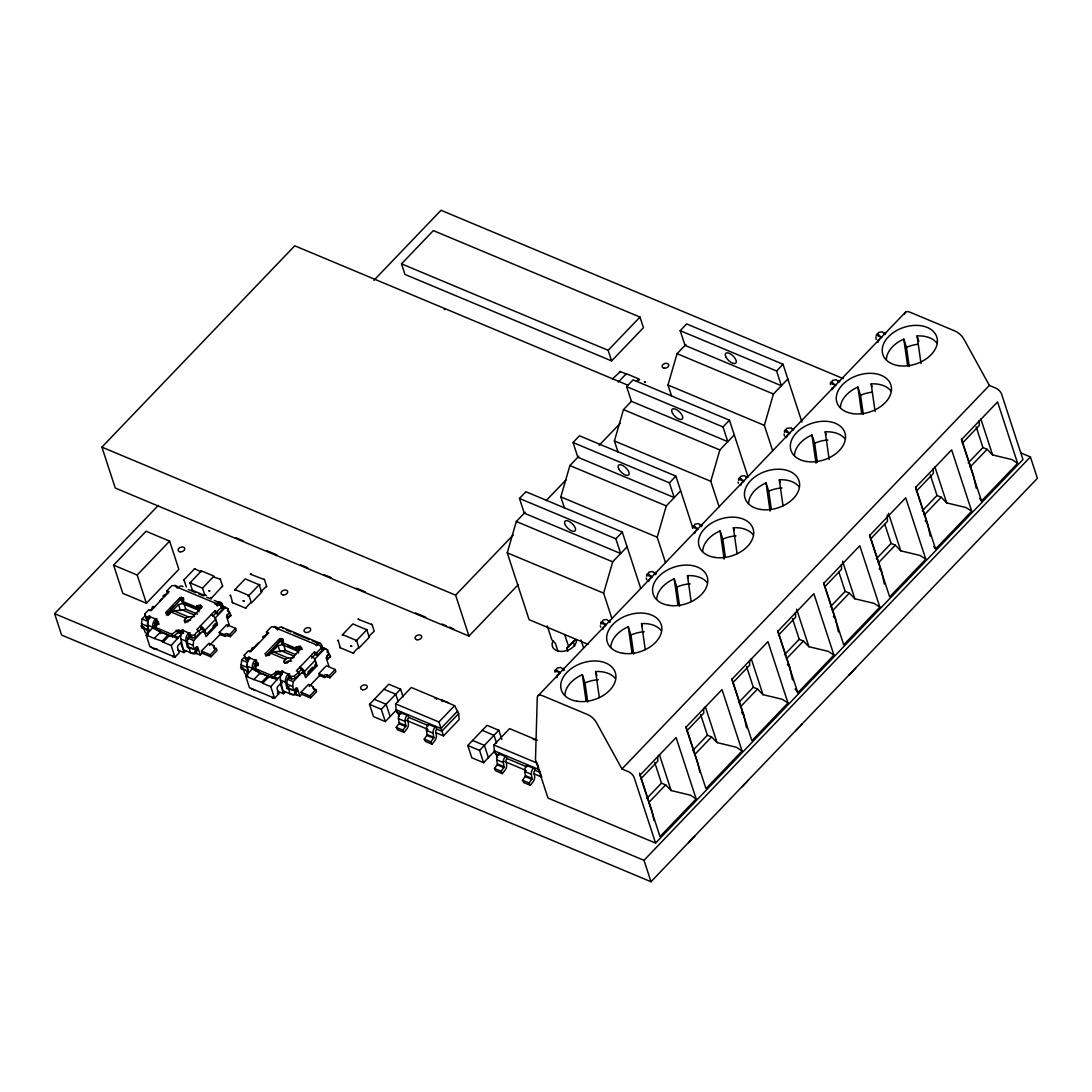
<?xml version="1.0" encoding="UTF-8"?>
<svg xmlns="http://www.w3.org/2000/svg" width="1092" height="1092" viewBox="0 0 1092 1092"><rect width="100%" height="100%" fill="white"/><g stroke="black" fill="none" stroke-linecap="round" stroke-linejoin="round"><path stroke-width="1.5" d="M875.866 337.005L876.234 339.503M250.696 602.716L245.523 608.121L232.582 602.702L230.48 595.017L229.962 595.672M556.62 677.354L556.906 675.306L556.743 677.722M832.172 389.694L832.459 387.646L832.213 389.066M878.091 341.755L878.377 339.708L878.159 342.014M401.173 711.902L400.491 712.612A4.887 2.812 -67.3 0 0 398.471 718.659L399.208 723.286L396.205 727.368L397.433 729.715L404.054 732.486L406.743 729.087A4.887 2.812 -67.3 0 0 408.353 723.505L407.616 719.328L408.695 717.403L407.807 714.673L407.125 715.397A4.887 2.812 -67.3 0 0 405.105 721.443L405.828 726.057L402.839 730.138L404.054 732.486M429.183 723.614L428.487 724.337A4.887 2.812 -67.3 0 0 426.467 730.384L427.204 735.012L424.215 739.079L425.43 741.441L432.063 744.212L434.739 740.799A4.887 2.812 -67.3 0 0 436.363 735.23L435.612 731.039L436.704 729.115L435.804 726.398L435.121 727.108A4.887 2.812 -67.3 0 0 433.101 733.155L433.838 737.783L430.835 741.864L432.063 744.212M499.44 753.016L498.757 753.739A4.887 2.812 -67.3 0 0 496.723 759.786L497.461 764.414L494.471 768.481L495.686 770.843L502.32 773.614L505.009 770.201A4.887 2.812 -67.3 0 0 506.62 764.632L505.869 760.442L506.961 758.517L506.074 755.801L505.391 756.51A4.887 2.812 -67.3 0 0 503.357 762.557L504.095 767.185L501.105 771.266L502.32 773.614M527.436 764.741L526.753 765.451A4.887 2.812 -67.3 0 0 524.733 771.498L525.47 776.125L522.467 780.207L523.696 782.554L530.316 785.325L533.005 781.927A4.887 2.812 -67.3 0 0 534.63 776.344L533.879 772.167L534.971 770.242L534.07 767.512L533.387 768.222A4.887 2.812 -67.3 0 0 531.367 774.283L532.104 778.896L529.101 782.978L530.316 785.325M563.677 670.488L564.032 668.55L905.678 311.984M609.964 620.611L609.568 620.338A5.869 1.979 -56.8 0 1 609.705 622.099L609.595 622.536M885.489 333.087L885.107 332.678A5.869 1.979 -56.8 0 1 885.257 334.439L885.503 332.951M142.083 618.959L147.98 621.43L147.406 626.235L148.703 630.193L142.806 627.723L141.51 623.764L142.083 618.959L145.468 615.424M214.237 648.088L213.827 645.7L208.913 643.297L201.433 651.091L202.102 653.139L200.3 655.023L197.625 646.846L194.39 649.303L188.493 646.846L187.196 642.888L187.769 638.083L189.79 635.981L189.407 637.291M194.39 649.303L193.093 645.358L193.666 640.554L203.822 629.947L201.174 628.405L200.368 625.948A4.491 2.034 43.8 0 1 204.791 630.507L205.733 633.142A2.935 1.693 -67.3 0 0 207.985 632.841L215.206 625.293A2.935 1.693 -67.3 0 0 216.462 621.949L216.352 621.362M247.379 664.141L246.983 667.348L248.28 671.307L242.383 668.836L241.1 664.878L241.673 660.073L245.058 656.538M313.677 689.571A1.952 1.324 -18.1 0 1 313.814 689.202L313.404 686.813L308.49 684.411L301.023 692.205L301.692 694.253L299.877 696.136L297.201 687.96L293.966 690.417L288.07 687.96L286.786 684.002L287.36 679.197L289.366 677.095L288.998 678.405M293.966 690.417L292.67 686.458L293.257 681.667L303.399 671.061L300.764 669.519L299.959 667.062A4.491 2.034 43.8 0 1 304.368 671.607L305.323 674.255A2.935 1.693 -67.3 0 0 307.562 673.955L314.796 666.407A2.935 1.693 -67.3 0 0 316.038 663.062L315.929 662.475M200.832 570.952L201.174 571.839L194.581 568.782L184.002 579.838L186.35 587.046M194.581 568.782L195.263 568.618M192.67 589.694L192.26 589.666M211.834 597.706L210.906 597.665L211.834 597.706L222.604 585.995L220.229 579.183L213.691 577.081L214.414 576.644M246.205 607.957L245.523 608.121M261.875 591.591L260.947 591.536L266.625 586.172L264.496 579.647L250.341 574.174L251.064 573.737M353.822 652.989C351.31 654.613 360.032 645.631 358.381 648.225M369.492 636.622L368.577 636.581L374.242 631.203L372.113 624.692L357.958 619.219L358.681 618.768M619.437 371.594L620.365 371.649L612.38 378.965M609.705 622.099L609.868 621.184M655.528 574.597L655.787 573.232M701.446 526.658L701.555 526.221A5.869 1.979 -56.8 0 0 701.637 525.716M181.613 641.796L178.365 645.195A1.952 1.133 -67.3 0 0 177.6 647.815L179.211 652.729L174.993 657.138L149.932 646.655L146.151 635.053L157.698 622.058M174.993 657.138L171.198 645.536L182.76 632.541C180.139 630.876 183.743 628.35 183.429 630.712A6.456 3.726 -67.3 0 0 180.808 638.957L183.115 648.675A1.952 0.996 47.5 0 0 184.794 650.368L193.202 653.821L196.956 653.63L200.3 655.023M281.204 682.909L277.941 686.308A1.952 1.133 -67.3 0 0 277.177 688.929L278.788 693.843L274.57 698.252L249.508 687.755L245.727 676.166L257.289 663.172M274.57 698.252L270.775 686.65L282.337 673.655C279.716 671.99 283.333 669.464 283.005 671.826A6.456 3.726 -67.3 0 0 280.385 680.07L282.691 689.789A1.952 0.996 47.5 0 0 284.37 691.482L292.779 694.935L296.533 694.744L299.877 696.136M588.165 644.376L529.088 619.655L507.248 552.825L516.325 521.498L525.184 512.244M564.468 508.026L560.824 496.887L569.901 465.561L578.76 456.306M618.045 452.102L614.4 440.963L623.477 409.623L631.231 401.528M611.943 618.618L603.63 593.161L612.708 561.82L627.108 546.792M671.621 396.164L667.976 385.026L677.054 353.685L685.926 344.444M665.533 562.68L657.207 537.223L666.284 505.896L680.685 490.854M719.109 506.743L710.783 481.299L719.86 449.959L734.261 434.916M772.686 450.819L764.359 425.361L773.436 394.021L787.851 378.992M538.288 695.522L558.422 674.487L559.268 672.14L556.756 671.689L557.835 670.911L555.555 670.515L555.896 669.533A5.869 3.085 27.4 0 0 555.036 672.235M604.354 626.535L605.2 624.187L602.675 623.75L603.767 622.972L601.487 622.577L601.815 621.594A5.869 3.085 27.4 0 0 600.955 624.296M650.272 578.596L651.119 576.248L648.607 575.812L649.685 575.034L647.406 574.638L647.747 573.641A5.869 3.085 27.4 0 0 646.873 576.358M696.205 530.657L697.037 528.31L694.526 527.859L695.604 527.081L693.338 526.685L693.666 525.702A5.869 3.085 27.4 0 0 692.806 528.405M742.123 482.705L742.969 480.357L740.444 479.92L741.536 479.142L739.257 478.746L739.598 477.764A5.869 3.085 27.4 0 0 738.724 480.466M788.042 434.766L788.888 432.418L786.377 431.982L787.455 431.203L785.189 430.808L785.517 429.811A5.869 3.085 27.4 0 0 784.657 432.528M833.974 386.827L834.82 384.48L832.295 384.029L833.387 383.251L831.108 382.855L831.435 381.872A5.869 3.085 27.4 0 0 830.575 384.575M879.893 338.875L880.739 336.527L878.227 336.09L879.306 335.312L877.026 334.916L877.367 333.934A5.869 3.085 27.4 0 0 876.275 335.776M220.475 579.47L219.997 578.978M232.091 602.197L232.582 602.702M264.496 579.647L264.005 579.142M337.578 640.717L338.111 640.062L340.199 647.733L353.139 653.153M339.721 647.228L340.199 647.733M372.113 624.692L371.621 624.187M602.934 628.064L602.538 629.415L603.548 627.313M648.866 580.125L648.471 581.476L649.467 579.374M694.785 532.186L694.389 533.524L695.386 531.422M740.704 484.234L740.321 485.585L741.318 483.483M786.636 436.295L786.24 437.646L787.236 435.544M564.032 668.55L558.422 674.487M647.624 575.32L648.675 574.474A5.869 2.061 58.6 0 1 649.262 572.058L652.688 571.525L654.313 572.918L655.883 572.672M693.557 527.368L694.594 526.535A5.869 2.061 58.6 0 1 695.195 524.105L698.621 523.587L700.231 524.979L701.815 524.72M739.475 479.429L740.526 478.596A5.869 2.061 58.6 0 1 741.113 476.167L744.539 475.648L746.164 477.027L747.733 476.781M148.335 635.107L144.99 632.063L143.721 627.75L149.113 631.381L147.652 625.074A6.456 3.726 -67.3 0 1 150.273 616.83L149.686 615.82L147.857 617.185L148.662 619.642L146.451 618.714L144.649 614.086L148.867 609.677L151.078 610.605L169.151 591.727L166.939 590.799L171.758 585.762L175.184 585.435L177.395 586.363L176.918 587.933L178.255 587.605A6.456 3.726 -67.3 0 1 183.033 586.677M247.911 676.221L244.567 673.177L243.298 668.85L248.689 672.495L247.229 666.188A6.456 3.726 -67.3 0 1 249.85 657.944L249.263 656.934L247.434 658.299L248.239 660.756L246.028 659.827L244.226 655.2L248.444 650.791L250.655 651.719L268.728 632.841L266.516 631.913L271.348 626.876L274.761 626.549L276.972 627.477L277.777 629.934M283.292 641.4L282.487 638.957L279.675 638.656L265.22 653.753L266.817 655.309A1.952 1.324 -18.1 0 0 269.506 654.668M323.259 648.73L321.498 644.703A6.456 3.726 -67.3 0 0 316.161 644.758L316.298 645.686L318.236 644.744L320.447 645.672L322.249 650.3L317.431 655.337L315.219 654.408L314.414 651.965L296.341 670.829L298.553 671.757L299.358 674.214L295.127 678.623L291.714 678.951L289.503 678.023L288.165 673.982L283.005 671.826M155.569 627.463L171.772 634.247L176.877 630.671A1.952 1.324 -18.1 0 1 179.225 630.316L181.013 631.067L181.818 633.524L180.03 632.773A1.952 1.324 -18.1 0 0 177.682 633.128L172.577 636.704L156.361 629.92L155.569 627.463L158.272 622.89A1.952 1.324 -18.1 0 0 157.767 621.334L155.965 620.584L157.057 618.905L155.433 618.987A6.456 3.726 -67.3 0 0 152.812 627.245L147.652 625.074M255.146 668.577L271.362 675.361L276.453 671.785A1.952 1.324 -18.1 0 1 278.801 671.43L280.603 672.181L281.395 674.638L279.607 673.887A1.952 1.324 -18.1 0 0 277.259 674.242L272.154 677.818L255.951 671.034L255.146 668.577L257.862 664.004A1.952 1.324 -18.1 0 0 257.343 662.448L255.542 661.697L256.634 660.018L255.009 660.1A6.456 3.726 -67.3 0 0 252.388 668.359L247.229 666.188M195.632 652.552L194.895 649.167L196.369 646.901L197.092 650.286L195.632 652.552A1.952 1.256 33 0 1 194.199 653.344L190.295 652.675L189.257 648.184L187.428 647.419L185.968 641.113A6.456 3.726 -67.3 0 1 188.588 632.869L190.213 632.787L189.121 634.452L191.332 635.38L194.745 635.053C195.222 631.736 204.067 628.815 201.174 628.405M194.199 653.344L195.659 651.078M195.605 652.183L197.065 649.917M295.209 693.666L294.485 690.28L295.946 688.015L296.683 691.4L295.209 693.666A1.952 1.256 33 0 1 293.775 694.457L289.871 693.775L288.834 689.298L287.019 688.533L285.544 682.227A6.456 3.726 -67.3 0 1 288.165 673.982L289.79 673.9L288.711 675.566L290.909 676.494L294.335 676.166L301.16 669.765M295.181 693.297L296.655 691.031M557.016 676.016L557.616 675.252M832.554 388.356L833.169 387.605M878.487 340.404L879.087 339.653M173.437 655.951L172.782 656.92L173.519 656.51M273.014 697.065L272.358 698.034L273.096 697.624M518.359 584.507L468.973 636.063L115.274 488.042L101.897 447.133L294.758 245.796L628.023 385.258M1020.965 452.975L1030.398 456.92L1037.4 478.323L650.996 881.722L61.602 635.08L54.6 613.677L158.272 505.446M373.86 280.385L441.004 210.278L843.365 378.651M401.515 263.841L433.347 230.603L639.98 317.076L643.447 327.682L611.616 360.92L404.982 274.447L401.515 263.841L608.148 350.314L611.616 360.92M113.595 565.137L146.055 531.258L169.629 541.127L178.856 569.355L146.41 603.234L122.823 593.365L113.595 565.137L137.183 575.006L146.41 603.234M137.183 575.006L169.629 541.127M149.986 610.715L152.238 608.367M164.824 595.236L167.076 592.874M159.923 600.614L162.094 598.348M189.994 582.855L201.447 570.898L213.964 576.139L202.525 588.097L204.968 595.59L192.438 590.349L189.994 582.855L202.525 588.097M180.098 597.542L180.903 599.999L183.715 600.286L182.91 597.843L180.098 597.542L165.629 612.639L167.24 614.195A1.952 1.324 -18.1 0 0 169.915 613.554M166.271 614.277L174.106 606.087M166.434 615.096L180.822 599.085M167.963 615.506L178.487 604.518L183.852 603.234L198.58 609.404L198.949 611.902M197.393 609.718L196.587 607.261L197.911 605.883A1.952 1.324 -18.1 0 1 200.6 605.241L201.406 607.698A1.952 1.324 -18.1 0 0 198.717 608.34L197.393 609.718L182.651 603.548L181.859 601.091L183.183 599.713A1.952 1.324 -18.1 0 0 182.91 597.843M146.151 635.053L154.245 638.451L160.797 631.79L152.771 628.132M154.245 638.451L162.135 641.154L168.154 634.861L169.861 636.172L172.318 634.848M162.135 641.154L163.09 642.151L169.124 635.858M200.6 605.241L202.211 606.797L187.742 621.894L184.93 621.594A1.952 1.324 -18.1 0 1 184.657 619.724L186.022 618.29A5.474 3.153 -67.3 0 1 188.493 616.925L194.472 616.489M185.053 622.89A1.952 1.324 -18.1 0 1 185.463 622.181L187.715 620.256L190.636 620.051M181.013 631.067L181.955 630.084M223.683 607.616L221.908 603.589A6.456 3.726 -67.3 0 0 216.585 603.644L216.707 604.586L218.659 603.63L220.871 604.558L222.672 609.186L217.854 614.223L217.049 611.766L214.837 610.851L196.765 629.715L198.962 630.644L199.768 633.101L195.55 637.51L192.137 637.837L189.926 636.909L190.868 635.94M212.926 616.134L215.643 613.294L214.837 610.851M217.049 611.766L221.867 606.742M227.423 626.712L229.224 624.829L226.549 616.639L229.347 612.817L228.051 608.858L225.43 607.398L215.274 617.99L217.458 624.679L206.006 636.636L203.822 629.947M204.791 630.507L215.643 619.178A4.491 2.034 43.8 0 0 211.22 614.619M177.764 649.999L184.016 652.62L185.831 650.736M212.954 626.139L215.247 623.75L217.458 624.679M248.949 595.454L259.186 584.752L245.195 578.897L234.944 589.584L248.949 595.454L251.392 602.948L261.643 592.26L259.186 584.752M219.274 632.473L226.754 624.665L235.599 628.364L236.268 630.412L230.235 636.704L228.023 635.776A1.952 1.324 -18.1 0 0 225.348 636.418L219.942 634.52L219.274 632.473L224.433 634.629L225.348 636.418M209.582 645.345L219.942 634.52M216.312 648.498L216.98 650.545L210.947 656.838L210.278 654.79L216.312 648.498L214.1 647.583A1.952 1.324 -18.1 0 1 213.827 645.7M230.235 636.704L229.566 634.657L235.599 628.364M249.563 651.828L251.829 649.481M263.268 637.523L267.786 632.814M258.408 642.86L251.911 649.658A4.491 2.034 43.8 0 1 254.272 647.938M276.972 627.477L276.208 628.801L277.846 628.719A6.456 3.726 -67.3 0 1 283.183 628.664M267.199 654.913L280.398 640.199L283.524 641.509M281.013 638.329L281.818 640.786L280.48 641.113L266.011 656.21L265.22 653.753M268.714 655.405L278.064 645.631L283.429 644.348L285.381 650.341L295.7 654.654M296.969 650.832L296.178 648.375L297.502 646.996A1.952 1.324 -18.1 0 1 300.177 646.355L300.983 648.812A1.952 1.324 -18.1 0 0 298.307 649.453L296.969 650.832L282.241 644.662L281.436 642.205L282.76 640.827A1.952 1.324 -18.1 0 0 282.487 638.957M245.727 676.166L253.835 679.565L260.374 672.89L259.118 672.959L258.627 670.406M253.835 679.565L261.711 682.268L267.745 675.975L277.409 679.729M261.711 682.268L262.681 683.264L268.7 676.972M300.177 646.355L301.788 647.911L287.319 663.008L284.507 662.707A1.952 1.324 -18.1 0 1 284.234 660.837L285.613 659.404A5.474 3.153 -67.3 0 1 288.07 658.039L294.048 657.602M274.57 675.32L276.986 672.795L281.395 674.638M280.603 672.181L281.531 671.198M282.378 682.568L280.576 684.466L283.606 693.734L285.408 691.85M311.602 658.189L315.219 654.408M317.431 655.337L316.625 652.88L321.457 647.856M608.148 350.314L639.98 317.076M328.815 665.943L326.139 657.753L328.924 653.931L327.627 649.972L325.007 648.512L314.851 659.104L317.035 665.792L305.583 677.75L303.399 671.061M304.368 671.607L315.219 660.291A4.491 2.034 43.8 0 0 310.797 655.732M307.958 672.03L312.544 667.253M318.864 673.587L326.331 665.779L335.176 669.478L335.845 671.525L329.811 677.818L327.6 676.89A1.952 1.324 -18.1 0 0 324.925 677.531L319.533 675.634L318.864 673.587L324.024 675.743L324.925 677.531M309.159 686.445L319.533 675.634M356.565 640.485L366.816 629.784L352.812 623.928L342.56 634.629L356.565 640.485L359.022 647.993L369.26 637.291L366.816 629.784M315.888 689.612L316.557 691.659L310.524 697.952L309.869 695.904L315.888 689.612L313.677 688.697A1.952 1.324 -18.1 0 1 313.404 686.813M329.811 677.818L329.142 675.771L335.176 669.478M618.29 382.077L626.303 373.71L638.834 378.951L636.54 381.34M519.464 498.457L615.847 538.793L620.665 553.521L524.283 513.185L519.464 498.457L525.907 491.728L622.29 532.063L640.69 588.342M573.041 442.519L669.423 482.855L674.242 497.583L577.859 457.248L573.041 442.519L579.497 435.79L675.88 476.126L692.71 527.613M626.617 386.595L723 426.931L727.818 441.659L631.435 401.324L626.617 386.595L633.073 379.866L729.456 420.188L747.856 476.481M680.193 330.658L776.589 370.993L781.394 385.722L685.012 345.386L680.193 330.658L686.65 323.928L783.032 364.264L801.951 422.14M468.973 636.063L455.596 595.154L513.226 534.998M546.15 500.614L566.147 479.757M599.071 445.372L620.242 423.273M396.56 709.827L385.312 721.566L373.519 716.639L369.505 704.354L388.793 684.22L400.587 689.161L403.098 696.832M385.312 721.566L381.299 709.295L400.587 689.161M399.358 716.448L396.096 709.773L395.604 703.862L411.274 687.496L454.6 705.637L458.667 713.636L459.145 719.546L443.475 735.899L435.749 732.664M443.475 735.899L438.929 721.989L454.6 705.637M615.847 538.793L622.29 532.063M669.423 482.855L675.88 476.126M723 426.931L729.456 420.188M776.589 370.993L783.032 364.264M457.766 710.906L440.895 728.528L396.096 709.773M458.667 713.636L441.782 731.244L436.704 729.115M494.826 750.941L483.579 762.694L471.785 757.752L467.772 745.481L487.059 725.347L498.853 730.275L501.856 739.489M566.693 648.17L575.102 640.008L566.693 648.17L567.744 651.392M483.579 762.694L479.565 750.409L498.853 730.275M497.624 757.575L494.362 750.887L493.871 744.976L509.541 728.623L537.387 740.28M621.962 768.973L989.352 385.421L995.822 388.138A5.869 2.662 43.8 0 1 1001.582 394.075L1022.972 459.541L655.582 843.079L547.993 798.061L535.49 759.786L537.264 697.57A9.773 4.436 43.8 0 1 542.724 695.795L587.728 714.618A9.773 4.436 43.8 0 1 596.491 722.645L621.962 768.973L628.432 771.675A5.869 2.662 43.8 0 1 634.179 777.613L655.582 843.079M640.854 778.801L657.862 761.042L657.657 756.251M686.772 730.862L703.794 713.09L703.589 708.312M732.691 682.909L749.713 665.151L749.508 660.373M778.623 634.971L795.645 617.212L795.44 612.421M824.542 587.032L841.563 569.26L841.359 564.482M870.474 539.079L887.482 521.321L887.223 514.946M916.393 491.141L933.414 473.382L933.21 468.591M962.325 443.202L979.333 425.43L979.128 420.652M646.723 798.539L661.465 783.141L654.709 762.462M692.642 750.6L707.384 735.203L700.627 714.523M738.561 702.647L753.316 687.264L746.559 666.57M784.493 654.709L799.235 639.311L792.478 618.632M830.411 606.77L845.167 591.373L838.929 572.276M876.344 558.831L891.086 543.434L884.848 524.337M922.262 510.879L937.018 495.481L930.247 474.802M968.194 462.94L982.937 447.543L976.18 426.863M648.648 802.661L665.67 784.902L671.13 790.54L690.403 795.167L696.15 798.894L660.032 836.595L639.98 775.224L676.098 737.523L696.15 798.894M694.567 754.722L711.588 736.963L717.062 742.601L736.322 747.215L742.082 750.941L705.964 788.656L685.899 727.286L722.017 689.584L742.082 750.941M740.499 706.783L757.52 689.011L762.98 694.662L782.254 699.276L788.001 703.002L751.883 740.704L731.831 679.347L767.949 641.632L788.001 703.002M786.417 658.831L803.439 641.072L808.913 646.71L828.173 651.337L833.933 655.063L797.815 692.765L795.112 688.861M832.35 610.892L849.358 593.133L854.831 598.771L874.091 603.385L879.852 607.125L843.734 644.826L823.682 583.456L859.8 545.754L879.852 607.125M878.268 562.953L895.29 545.181L900.763 550.832L920.024 555.446L925.784 559.172L889.666 596.887L869.601 535.517L905.718 497.802L925.784 559.172M924.201 515.014L941.208 497.242L946.682 502.893L965.942 507.507L971.703 511.233L935.585 548.935L933.783 546.341M970.119 467.062L987.141 449.303L992.601 454.941L1011.874 459.568L1017.621 463.295L981.503 500.996L979.715 498.389M650.996 881.722L643.993 860.319L1030.398 456.92M688.52 842.655L694.976 835.912M742.11 786.718L748.552 779.988M795.686 730.78L802.129 724.051M849.262 674.842L855.705 668.113M224.433 634.629L225.034 634.07A1.952 1.324 -18.1 0 1 227.354 633.742L229.566 634.657M324.024 675.743L324.624 675.184A1.952 1.324 -18.1 0 1 326.931 674.842L329.142 675.771M287.019 688.533L289.243 686.486M877.245 335.599L878.296 334.766A5.869 2.061 58.6 0 1 878.896 332.337L882.322 331.818L884.274 333.702L885.435 333.101M831.326 383.551L832.377 382.705A5.869 2.061 58.6 0 1 832.964 380.275L836.39 379.757L838.356 381.654L839.502 381.04M785.394 431.49L786.445 430.644A5.869 2.061 58.6 0 1 787.045 428.228L791.427 427.928L792.423 429.593L793.256 428.569A5.869 1.979 -56.8 0 1 793.488 429.825M601.706 623.259L602.757 622.426A5.869 2.061 58.6 0 1 603.344 619.997L606.77 619.478L608.735 621.362L609.882 620.761M555.773 671.198L556.824 670.365A5.869 2.061 58.6 0 1 557.425 667.935L560.851 667.417L562.803 669.314L563.963 668.7M227.3 610.756L229.73 612.803L227.013 614.905L228.269 617.976L227.573 617.772M228.146 617.471L230.849 615.383L229.73 612.803M228.242 617.758L230.849 615.383M327.504 655.309L329.306 653.917L326.89 651.869M329.306 653.917L330.439 656.483L327.15 658.885L327.777 659.186L326.604 656.019M327.832 658.872L330.439 656.483M150 618.4L148.799 616.216M156.634 621.171L156.224 621.444A2.935 1.693 -67.3 0 0 155.037 625.197M249.577 659.513L248.375 657.329M256.21 662.284L255.815 662.557A2.935 1.693 -67.3 0 0 254.613 666.311M625.934 373.983L626.03 374.652M157.111 649.126L153.945 649.044L151.406 647.269M197.597 614.168L185.804 609.227L180.453 610.51L178.487 604.518M189.79 635.053L190.731 634.998M285.381 650.341L280.03 651.624L278.064 645.631M289.858 676.044L288.97 676.426A2.935 1.693 -67.3 0 0 287.715 679.593M186.022 618.29L171.294 612.121A5.474 3.153 -67.3 0 1 173.751 610.756L182.719 610.1L194.512 615.042M285.613 659.404L270.871 653.234A5.474 3.153 -67.3 0 1 273.328 651.869L282.309 651.214L294.089 656.155M291.687 661.056L287.292 661.37L285.039 663.294L284.234 660.837M184.002 579.838L183.797 580.507M266.434 586.841L266.625 586.172M222.413 586.663L222.604 585.995M255.255 690.553L250.983 688.383M189.257 648.184L194.895 649.167M288.834 689.298L294.485 690.28M177.409 631.681L181.818 633.524M982.937 447.543L987.141 449.303M677.054 353.685L773.436 394.021M937.018 495.481L941.208 497.242M667.976 385.026L764.359 425.361M620.12 371.43L625.689 373.764M623.477 409.623L719.86 449.959M891.086 543.434L895.29 545.181M614.4 440.963L710.783 481.299M569.901 465.561L666.284 505.896M845.167 591.373L849.358 593.133M560.824 496.887L657.207 537.223M799.235 639.311L803.439 641.072M516.325 521.498L612.708 561.82M507.248 552.825L603.63 593.161M753.316 687.264L757.52 689.011M101.897 447.133L455.596 595.154M235.831 537.742L243.038 540.745M266.748 550.668L276.836 554.9M300.546 564.823L307.753 567.826M324.256 574.733L331.463 577.75M356.606 588.274L365.26 591.891M415.561 612.953L425.648 617.171M442.151 624.078L446.478 625.88M449.358 627.095L453.685 628.896M707.384 735.203L711.588 736.963M661.465 783.141L665.67 784.902M281.859 627.245L320.174 643.284M286.24 629.947L290.841 631.872M293.912 633.155L309.227 639.571M312.298 640.854L316.898 642.779M188.193 589.475L195.864 592.683M198.921 593.966L203.522 595.891M206.593 597.174L211.179 599.098M214.25 600.382L221.908 603.589M273.423 626.917L316.161 644.758M320.584 646.655L325.007 648.512M321.731 647.501L327.627 649.972M175.321 586.431L216.585 603.644L217.376 606.101M225.43 607.398L219.533 604.927L222.154 606.388M223.628 607.015L228.051 608.858M214.96 603.903L218.291 605.418M442.028 699.999L448.662 702.784M314.414 651.965L316.625 652.88M296.055 646.737L302.457 649.426M215.643 613.294L217.854 614.223M196.464 605.637L201.16 607.589M297.843 648.088L300.969 649.399M281.436 642.205L296.178 648.375M181.859 601.091L196.587 607.261M287.851 646.205L298.171 650.518L298.525 653.016M383.975 689.257L395.768 694.198L398.266 701.869M482.241 730.384L494.021 735.312L496.532 742.983M314.824 664.864L317.035 665.792M273.328 651.869L288.07 658.039M173.751 610.756L188.493 616.925M395.604 703.862L438.929 721.989M493.871 744.976L537.196 763.117L538.67 768.004M374.324 699.33L386.118 704.258L390.131 716.529M472.59 740.444L484.384 745.386L488.397 757.657M494.362 750.887L539.161 769.642L541.741 777.026L534.002 773.791M400.491 712.612L407.125 715.397M428.487 724.337L435.121 727.108M498.757 753.739L505.391 756.51M526.753 765.451L533.387 768.222M302.429 672.686L305.077 673.791M396.983 712.503L400.791 714.1M408.695 717.403L428.542 725.702M495.249 753.616L499.058 755.214M506.961 758.517L526.808 766.83M534.971 770.242L540.049 772.372M302.661 673.15L305.323 674.255M203.085 632.036L205.733 633.142M369.505 704.354L381.299 709.295M467.772 745.481L479.565 750.409M406.347 720.365L428.009 729.429M504.6 761.479L526.262 770.543M398.471 718.659L405.105 721.443M426.467 730.384L433.101 733.155M496.723 759.786L503.357 762.557M524.733 771.498L531.367 774.283M249.85 657.944L255.009 660.1L256.347 664.154L258.149 664.905L257.343 662.448M150.273 616.83L155.433 618.987L156.77 623.041L158.558 623.791A1.952 1.324 -18.1 0 1 159.077 624.174M183.429 630.712L188.588 632.869L189.926 636.909M244.226 655.2L245.222 657.384L247.434 658.299M144.649 614.086L145.645 616.27L147.857 617.185M399.222 722.849L405.855 725.62M427.218 734.561L433.852 737.332M497.474 763.963L504.108 766.734M525.484 775.675L532.118 778.459M275.594 671.321L281.722 673.887M176.017 630.207L183.674 633.415M399.03 723.75L405.664 726.535M427.027 735.476L433.66 738.247M497.297 764.878L503.917 767.649M525.293 776.589L531.927 779.374M253.794 663.663L258.381 665.588M154.218 622.563L157.275 623.832M241.673 660.073L247.57 662.544M287.36 679.197L293.257 681.667M187.769 638.083L193.666 640.554M396.205 727.368L402.839 730.138M424.215 739.079L430.835 741.864M494.471 768.481L501.105 771.266M522.467 780.207L529.101 782.978M252.73 667.935L255.678 669.178M273.369 676.576L277.791 678.419M153.153 626.822L156.101 628.064M173.792 635.462L178.214 637.305M280.385 680.07L285.544 682.227M180.808 638.957L185.968 641.113M252.361 669.246L258.981 672.03M171.198 635.844L177.832 638.615M241.1 664.878L246.983 667.348M286.786 684.002L292.67 686.458M141.51 623.764L147.406 626.235M187.196 642.888L193.093 645.358M243.543 668.154L240.595 666.925L241.264 668.973L244.212 670.201M301.023 692.205L309.869 695.904M143.967 627.04L141.018 625.812L141.687 627.859L144.635 629.088M201.433 651.091L210.278 654.79M301.692 694.253L310.524 697.952M202.102 653.139L210.947 656.838M262.681 683.264L270.775 686.65M163.09 642.151L171.198 645.536M277.341 691.113L283.606 693.734M277.313 693.229L278.788 693.843M54.6 613.677L643.993 860.319M881.817 337.278L880.739 336.527L880.821 338.083M835.885 385.217L834.82 384.48L834.902 386.036M789.966 433.155L788.888 432.418L788.984 433.974M744.034 481.108L742.969 480.357L743.051 481.913M698.116 529.047L697.037 528.31L697.133 529.866M652.183 576.986L651.119 576.248L651.201 577.804M606.265 624.938L605.2 624.187L605.282 625.743M560.346 672.877L559.268 672.14L559.363 673.696M329.852 656.783L330.535 656.783M230.275 615.683L230.958 615.67M925.211 520.761L927.395 523.027L930.275 536.063M879.278 568.7L881.476 570.966L884.343 584.002M833.36 616.652L835.544 618.905L838.424 631.94M787.441 664.591L789.625 666.843L792.492 679.893M741.509 712.53L743.693 714.796L746.573 727.832M300.764 669.519L301.501 670.119M839.571 381.026L839.188 380.63A5.869 1.979 -56.8 0 1 839.407 381.886M747.72 476.917L747.337 476.508A5.869 1.979 -56.8 0 1 747.542 477.027M701.801 524.856L701.405 524.46A5.869 1.979 -56.8 0 1 701.624 524.965M655.869 572.809L655.487 572.399A5.869 1.979 -56.8 0 1 655.637 574.16M564.018 668.686L563.636 668.29A5.869 1.979 -56.8 0 1 563.786 670.051M989.352 385.421L963.881 339.107A9.773 4.436 43.8 0 0 955.118 331.081L910.127 312.244A9.773 4.436 43.8 0 0 904.654 314.018M322.249 650.3L320.447 645.672M222.672 609.186L220.871 604.558M784.616 436.077L784.001 434.152M646.833 579.907L646.232 577.982M1017.621 463.295L997.569 401.924L961.451 439.626L981.503 500.996M980.834 418.946L992.601 454.941M961.561 439.08L973.327 475.075L976.193 488.11M936.909 343.038A27.382 18.605 -18.1 0 0 917.075 335.954L918.863 341.414M971.703 511.233L951.651 449.863L915.519 487.564L935.585 548.935M886.363 359.596A27.382 18.605 -18.1 0 1 903.807 339.134L906.483 347.311L909.226 366.448M934.916 466.885L946.682 502.893M915.628 487.018L927.395 523.027M890.99 390.977A27.382 18.605 -18.1 0 0 871.157 383.893L872.044 386.623M840.444 407.548A27.382 18.605 -18.1 0 1 857.889 387.073L860.564 395.249L863.308 414.387M888.478 513.267L900.763 550.832M869.71 534.971L881.476 570.966M845.058 438.929A27.382 18.605 -18.1 0 0 825.224 431.845L826.112 434.561M794.512 455.487A27.382 18.605 -18.1 0 1 811.97 435.012L814.646 443.202L817.376 462.325M842.56 561.206L854.831 598.771M823.778 582.91L835.544 618.905M799.139 486.868A27.382 18.605 -18.1 0 0 779.306 479.784L780.193 482.514M833.933 655.063L813.868 593.693L777.75 631.394L797.815 692.765M748.593 503.426A27.382 18.605 -18.1 0 1 766.038 482.964L768.713 491.141L771.252 508.817M796.628 609.159L808.913 646.71M777.859 630.848L789.625 666.843M753.207 534.807A27.382 18.605 -18.1 0 0 733.374 527.723L734.274 530.453M702.675 551.378A27.382 18.605 -18.1 0 1 720.119 530.903L722.795 539.079L725.32 556.77M751.214 658.667L762.98 694.662M731.94 678.801L743.693 714.796M707.288 582.759A27.382 18.605 -18.1 0 0 687.455 575.661L688.342 578.391M656.742 599.317A27.382 18.605 -18.1 0 1 674.187 578.842L676.863 587.032L679.606 606.156M705.296 706.606L717.062 742.601M686.008 726.74L697.774 762.735L699.931 772.522M661.356 630.698A27.382 18.605 -18.1 0 0 641.523 623.614L642.424 626.344M610.824 647.256A27.382 18.605 -18.1 0 1 628.269 626.781L630.944 634.971L633.674 654.108M659.377 754.545L671.13 790.54M639.571 773.122L651.856 810.673L654.012 820.461M615.438 678.637A27.382 18.605 -18.1 0 0 595.604 671.553L596.942 675.648M580.999 640.008L583.497 647.652M573.136 641.427L574.72 646.273M564.892 695.208A27.382 18.605 -18.1 0 1 582.336 674.733L585.012 682.909L587.755 702.047M564.66 634.493L568.659 646.737M558.053 651.514L555.418 643.447L551.747 639.653L547.242 625.88M326.931 674.842L327.6 676.89M297.502 646.996L298.307 649.453M294.335 676.166L295.127 678.623M279.675 638.656L280.48 641.113M290.909 676.494L291.714 678.951M295.645 692.014L296.533 694.744M266.516 631.913L267.322 634.37M278.801 671.43L279.607 673.887M276.453 671.785L277.259 674.242M271.362 675.361L272.154 677.818M245.222 657.384L246.028 659.827M227.354 633.742L228.023 635.776M214.1 647.583L214.769 649.617M197.911 605.883L198.717 608.34M194.745 635.053L195.55 637.51M183.852 603.234L185.804 609.227M181.436 597.215L182.241 599.672M191.332 635.38L192.137 637.837M196.069 650.9L196.956 653.63M184.657 619.724L185.463 622.181M166.939 590.799L167.745 593.256M179.225 630.316L180.03 632.773M176.877 630.671L177.682 633.128M180.985 643.352L184.016 652.62M171.772 634.247L172.577 636.704M157.767 621.334L158.558 623.791M159.76 630.412L160.742 633.415M145.645 616.27L146.451 618.714M738.069 482.091L738.451 483.333M600.3 625.921L600.682 627.163M246.874 671.744L247.57 674.72M147.297 630.63L147.98 633.619M917.075 335.954L921.034 363.622M903.807 339.134L907.616 365.724M871.157 383.893L875.115 411.561M857.889 387.073L861.697 413.677M825.224 431.845L829.183 459.445M811.97 435.012L815.997 463.172M779.306 479.784L783.019 505.801M766.038 482.964L770.065 511.111M733.374 527.723L737.1 553.74M720.119 530.903L724.146 559.063M687.455 575.661L691.181 601.678M674.187 578.842L677.995 605.446M641.523 623.614L645.249 649.631M628.269 626.781L632.077 653.385M595.604 671.553L599.331 697.57M582.336 674.733L586.145 701.337M585.012 682.909A27.382 18.605 -18.1 0 1 598.279 679.743M630.944 634.971A27.382 18.605 -18.1 0 1 644.198 631.79M676.863 587.032A27.382 18.605 -18.1 0 1 690.13 583.851M768.713 491.141A27.382 18.605 -18.1 0 1 781.981 487.96M814.646 443.202A27.382 18.605 -18.1 0 1 827.9 440.021M722.795 539.079A27.382 18.605 -18.1 0 1 736.049 535.913M906.483 347.311A27.382 18.605 -18.1 0 1 918.263 344.253M860.564 395.249A27.382 18.605 -18.1 0 1 872.344 392.192M262.694 636.95A4.491 2.034 43.8 0 1 265.11 636.609M296.683 691.4A1.952 1.256 33 0 1 295.25 692.192M267.526 676.467A1.952 0.887 43.8 0 0 266.352 675.634L261.93 673.791A1.952 0.887 43.8 0 0 260.838 674.201M268.113 677.245A1.952 0.887 43.8 0 1 268.277 677.613M163.022 596.45A4.491 2.034 43.8 0 1 165.534 595.509M152.32 608.544A4.491 2.034 43.8 0 1 154.682 606.824M188.193 639.066A2.935 1.693 -67.3 0 1 189.394 635.326M197.092 650.286A1.952 1.256 33 0 1 196.11 651.105M168.537 636.131A1.952 0.887 43.8 0 0 166.776 634.52L162.353 632.678A1.952 0.887 43.8 0 0 161.302 632.828M533.196 739.38A4.887 2.812 -67.3 0 1 534.452 739.83M436.186 698.716A4.887 2.812 -67.3 0 1 436.623 699.303M434.93 698.252A4.887 2.812 -67.3 0 1 435.612 698.361M441.564 701.037A4.887 2.812 -67.3 0 1 442.82 701.487M576.399 639.53A12.517 8.504 -18.1 0 1 562.312 651.392A12.517 8.504 -18.1 0 1 553.166 640.717M444.239 309.282A3.426 2.321 -18.1 0 1 444.826 309.637M189.639 582.65L190.581 582.896L189.639 582.65M203.221 588.329L203.221 588.329M208.79 590.663L209.746 590.909L208.79 590.663M243.161 600.9L244.117 601.146L243.161 600.9M245.891 579.129L245.891 579.129M258.831 584.548L259.787 584.793L258.831 584.548M350.791 645.932L351.733 646.191L350.791 645.932M353.521 624.16L353.521 624.16M366.462 629.579L367.403 629.825L366.462 629.579M234.712 590.253L235.64 590.308L234.712 590.253M342.328 635.285L343.257 635.339L342.328 635.285M638.602 379.62L639.516 379.661L638.602 379.62M205.241 594.649L205.938 595.372L205.241 594.649M248.826 596.014L247.98 595.686L248.826 596.014M356.442 641.045L355.596 640.717L356.442 641.045M645.345 382.282L644.498 381.954L645.345 382.282M747.46 477.327L746.164 477.027L747.46 477.327M701.528 525.266L700.231 524.979L701.528 525.266M655.61 573.204L654.313 572.918L655.61 573.204M576.986 701.241A28.351 19.26 -18.1 0 0 615.806 674.72A28.351 19.26 -18.1 0 0 572.222 667.935A28.351 19.26 -18.1 0 0 576.986 701.241M622.904 653.289A28.351 19.26 -18.1 0 0 661.725 626.781A28.351 19.26 -18.1 0 0 618.14 619.997A28.351 19.26 -18.1 0 0 622.904 653.289M668.836 605.35A28.351 19.26 -18.1 0 0 707.657 578.828A28.351 19.26 -18.1 0 0 664.072 572.044A28.351 19.26 -18.1 0 0 668.836 605.35M714.755 557.411A28.351 19.26 -18.1 0 0 753.576 530.889A28.351 19.26 -18.1 0 0 709.991 524.105A28.351 19.26 -18.1 0 0 714.755 557.411M760.687 509.459A28.351 19.26 -18.1 0 0 799.508 482.951A28.351 19.26 -18.1 0 0 755.91 476.167A28.351 19.26 -18.1 0 0 760.687 509.459M806.606 461.52A28.351 19.26 -18.1 0 0 845.426 434.998A28.351 19.26 -18.1 0 0 801.842 428.214A28.351 19.26 -18.1 0 0 806.606 461.52M898.457 365.629A28.351 19.26 -18.1 0 0 937.277 339.121A28.351 19.26 -18.1 0 0 893.693 332.337A28.351 19.26 -18.1 0 0 898.457 365.629M852.538 413.581A28.351 19.26 -18.1 0 0 891.359 387.059A28.351 19.26 -18.1 0 0 847.761 380.275A28.351 19.26 -18.1 0 0 852.538 413.581M726.084 357.316A7.043 3.194 43.8 0 0 735.68 363.227A7.043 3.194 43.8 0 0 730.616 354.026A7.043 3.194 43.8 0 0 726.084 357.316M672.508 413.254A7.043 3.194 43.8 0 0 682.104 419.164A7.043 3.194 43.8 0 0 677.04 409.95A7.043 3.194 43.8 0 0 672.508 413.254M618.932 469.178A7.043 3.194 43.8 0 0 628.528 475.102A7.043 3.194 43.8 0 0 623.464 465.888A7.043 3.194 43.8 0 0 618.932 469.178M565.356 525.115A7.043 3.194 43.8 0 0 574.952 531.026A7.043 3.194 43.8 0 0 569.888 521.826A7.043 3.194 43.8 0 0 565.356 525.115M664.072 368.168A3.426 2.321 -18.1 0 0 668.754 364.96A3.426 2.321 -18.1 0 0 663.499 364.141A3.426 2.321 -18.1 0 0 664.072 368.168M283.033 594.881A3.426 2.321 -18.1 0 0 287.715 591.687A3.426 2.321 -18.1 0 0 282.446 590.868A3.426 2.321 -18.1 0 0 283.033 594.881M417.021 639.762A3.426 2.321 -18.1 0 0 421.703 636.568A3.426 2.321 -18.1 0 0 416.448 635.749A3.426 2.321 -18.1 0 0 417.021 639.762M362.585 689.748A3.426 2.321 -18.1 0 0 367.267 686.54A3.426 2.321 -18.1 0 0 362.012 685.721A3.426 2.321 -18.1 0 0 362.585 689.748M306.006 632.486A3.426 2.321 -18.1 0 0 310.688 629.279A3.426 2.321 -18.1 0 0 305.432 628.46A3.426 2.321 -18.1 0 0 306.006 632.486M180.084 551.801A3.426 2.321 -18.1 0 0 184.766 548.607A3.426 2.321 -18.1 0 0 179.511 547.788A3.426 2.321 -18.1 0 0 180.084 551.801"/></g></svg>
